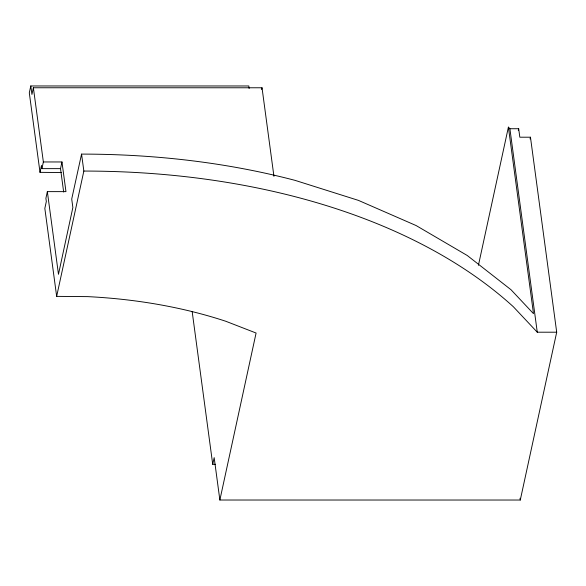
<?xml version="1.0" encoding="UTF-8"?>
<svg xmlns="http://www.w3.org/2000/svg" width="586" height="586" viewBox="0 0 586 586"><rect width="100%" height="100%" fill="white"/><g stroke="black" fill="none" stroke-linecap="round" stroke-linejoin="round"><path stroke-width="0.88" d="M61.662 172.54L40.002 172.343L41.489 165.457L41.906 168.636L60.519 168.636L61.969 161.963L43.364 161.956L41.906 168.636M249.145 88.515L248.801 85.974L30.794 85.966L29.3 92.837L40.002 172.343M273.94 176.349L262.023 87.775L33.38 87.761L31.93 94.441L30.794 85.966M61.969 161.963L65.962 191.629L47.349 191.629L45.898 198.31L46.331 201.489L44.836 208.389L56.659 296.37L87.717 296.626A402.758 245.578 -7.7 0 1 225.822 321.275L256.089 333.031L219.867 500.019L520.28 500.034L556.7 332.203L530.462 137.205L519.826 137.205L518.691 128.722L509.893 128.73L508.399 127.133L478.418 265.348M56.659 296.37L83.849 171.061L81.564 154.103A604.422 368.543 -7.7 0 1 295.102 180.378L358.434 200.383L416.119 225.551L467.247 255.496L511.021 289.74L533.494 313.656L508.399 127.133M261.634 89.563L262.023 87.775M215.377 464.31L212.718 464.302L214.168 457.629L219.867 500.019M518.302 130.51L518.691 128.722M530.074 138.985L530.462 137.205M81.564 154.103L71.719 199.028L72.862 207.503L58.475 274.299L47.349 191.629M83.849 171.061A604.422 368.543 -7.7 0 1 513.299 306.698L537.267 332.203L556.7 332.203M509.893 128.73L537.267 332.203M520.038 498.225L520.28 500.034M192.186 311.701L212.718 464.302M60.519 168.636L63.662 192.018M33.38 87.761L43.364 161.956"/></g></svg>
